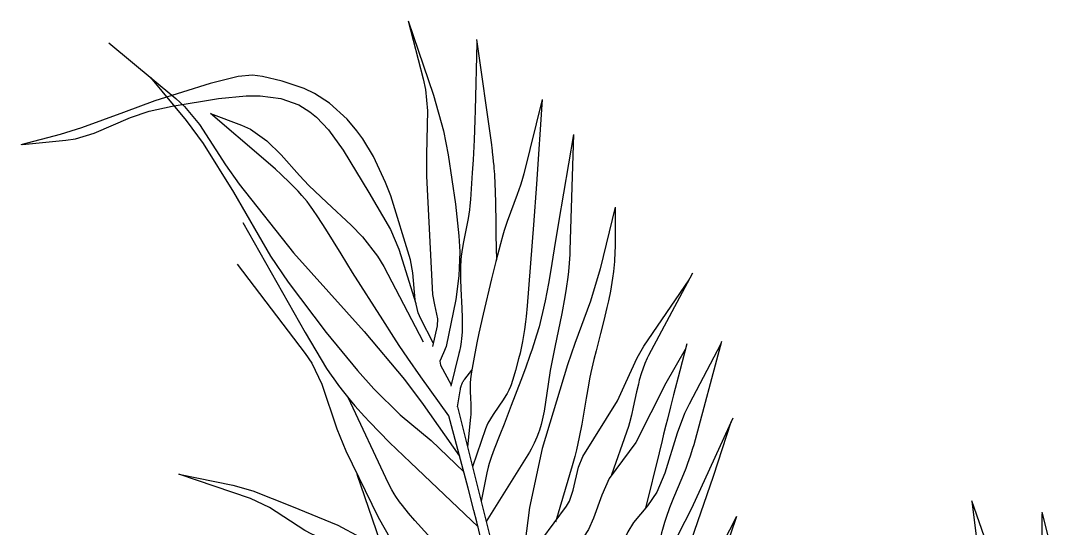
# Model space of a CAD drawing. Header units: millimetres. Extents: x 237 to 339, y 16 to 52.
# Drawn here: x 308.697 to 310.461, y 21.023 to 21.882 of the extents above; entities that cross this region are included whole.
import ezdxf

# ---------------------------------------------------------------- set-up
doc = ezdxf.new("R2010")
doc.units = ezdxf.units.MM
doc.header["$LTSCALE"] = 0.6
doc.header["$MEASUREMENT"] = 0
doc.layers.add('PALMEIRA', color=76, linetype='Continuous')

# ---------------------------------------------------------------- blocks, each defined once
blk = doc.blocks.new('palmeira-V')
at = {"layer": 'PALMEIRA', "linetype": 'Continuous'}
for points in [[(-0.03923, 1.88454), (-0.0265, 1.83543), (-0.02462, 1.82649), (-0.02294, 1.80831), (-0.02363, 1.77136), (-0.02356, 1.75293), (-0.01866, 1.65274), (-0.01701, 1.64384), (-0.01441, 1.63206), (-0.01474, 1.62622), (-0.01866, 1.60854)], [(-0.03923, 1.88454), (-0.01768, 1.82168), (-0.00934, 1.79147), (-0.00534, 1.77091), (0.00092, 1.72935), (0.00386, 1.7023), (0.00444, 1.68873), (0.00386, 1.66846), (0.0013, 1.64838), (-0.00691, 1.60854), (-0.00926, 1.60315), (-0.01237, 1.59614), (-0.01181, 1.59283), (-0.00276, 1.57607)], [(-0.29286, 1.86588), (-0.23606, 1.81873), (-0.22871, 1.81195), (-0.21592, 1.7966), (-0.19382, 1.76257), (-0.1822, 1.74605), (-0.13618, 1.6881), (-0.07644, 1.62131), (-0.04243, 1.58061), (-0.0265, 1.55943), (0.0043, 1.51587)], [(0.01898, 1.8658), (0.01757, 1.80891), (0.01733, 1.8005), (0.01667, 1.78369), (0.0158, 1.76688), (0.01514, 1.75568), (0.01365, 1.73328), (0.01315, 1.72789), (0.01269, 1.72431), (0.01153, 1.71717), (0.00743, 1.69585), (0.00628, 1.68873), (0.00582, 1.68515), (0.00551, 1.68212), (0.00514, 1.67603), (0.00503, 1.6699), (0.00508, 1.6658), (0.00538, 1.65758), (0.00628, 1.64112), (0.00658, 1.63291), (0.00658, 1.62475), (0.00643, 1.62069), (0.00602, 1.6153), (0.00571, 1.61261), (0.00511, 1.60861), (0.00433, 1.60463), (0.00386, 1.60265), (-0.00299, 1.57515)], [(0.01855, 1.86883), (0.03128, 1.77945), (0.03167, 1.77663), (0.03191, 1.77475), (0.03206, 1.7735), (0.03235, 1.77099), (0.03256, 1.76911), (0.03293, 1.76534), (0.03327, 1.76157), (0.03347, 1.75905), (0.03359, 1.75737), (0.03382, 1.75401), (0.03393, 1.75212), (0.03414, 1.74834), (0.03432, 1.74455), (0.03443, 1.74202), (0.0346, 1.73697), (0.03471, 1.73318), (0.03477, 1.73065), (0.03488, 1.72559), (0.035, 1.718), (0.03513, 1.70789), (0.0352, 1.70283), (0.03549, 1.68213)], [(-0.01795, 1.61176), (-0.02846, 1.63211), (-0.03066, 1.63726), (-0.03321, 1.64816), (-0.03527, 1.67103), (-0.03727, 1.68221), (-0.05392, 1.73623), (-0.05825, 1.74758), (-0.0686, 1.76962), (-0.07749, 1.78451), (-0.08254, 1.79144), (-0.09098, 1.80125), (-0.10582, 1.81481), (-0.11846, 1.8231), (-0.12729, 1.82726), (-0.14597, 1.83347), (-0.16257, 1.83742), (-0.17091, 1.83838), (-0.18318, 1.8374), (-0.2068, 1.83137), (-0.25369, 1.81677), (-0.28039, 1.8069), (-0.31589, 1.79376), (-0.33399, 1.78829), (-0.36728, 1.77945)], [(-0.25746, 1.83649), (-0.22725, 1.80017), (-0.21277, 1.78067), (-0.1871, 1.73927), (-0.15576, 1.68525), (-0.14094, 1.66306), (-0.10876, 1.62043), (-0.08213, 1.58828), (-0.06816, 1.57284), (-0.04608, 1.55069), (-0.01964, 1.52908), (0.00791, 1.5024)], [(-0.36576, 1.77985), (-0.32909, 1.78337), (-0.32095, 1.78464), (-0.30519, 1.78944), (-0.2744, 1.80264), (-0.25858, 1.80793), (-0.2391, 1.81227), (-0.19983, 1.81873), (-0.17637, 1.821), (-0.16456, 1.82096), (-0.14695, 1.81873), (-0.13173, 1.81326), (-0.12249, 1.80756), (-0.11681, 1.80297), (-0.1068, 1.79221), (-0.0943, 1.7749), (-0.07252, 1.73917), (-0.05407, 1.70769), (-0.04706, 1.69105), (-0.03272, 1.64518)], [(0.07437, 1.81785), (0.0587, 1.75499), (0.05709, 1.7491), (0.05589, 1.74522), (0.05327, 1.73751), (0.0448, 1.71457), (0.04223, 1.70684), (0.04107, 1.70293), (0.03903, 1.69556), (0.03514, 1.68078), (0.03146, 1.66594), (0.02443, 1.63614), (0.02073, 1.61993), (0.01898, 1.61181), (0.01658, 1.5996), (0.01452, 1.58731), (0.01365, 1.58114), (0.01332, 1.57755), (0.01323, 1.57515), (0.01328, 1.57035), (0.01351, 1.56554), (0.01385, 1.55912), (0.01394, 1.55591), (0.01384, 1.55111), (0.01365, 1.54872), (0.01106, 1.52377)], [(0.07437, 1.81785), (0.06947, 1.74615), (0.067, 1.71176), (0.06164, 1.64302), (0.06079, 1.63408), (0.06025, 1.62963), (0.05932, 1.62297), (0.05762, 1.61302), (0.05555, 1.60312), (0.05437, 1.59819), (0.05174, 1.58839), (0.05029, 1.58351), (0.04793, 1.57623), (0.04738, 1.57471), (0.04611, 1.57176), (0.04465, 1.56892), (0.04359, 1.56706), (0.0413, 1.56345), (0.03762, 1.55815), (0.03271, 1.55111), (0.03044, 1.5475), (0.02843, 1.54378), (0.02754, 1.54186), (0.02638, 1.5389), (0.01532, 1.50667)], [(-0.20668, 1.80597), (-0.18024, 1.79614), (-0.17261, 1.79265), (-0.15894, 1.78299), (-0.14675, 1.77092), (-0.13133, 1.75345), (-0.12344, 1.74507), (-0.10809, 1.7306), (-0.08743, 1.71151), (-0.07776, 1.7015), (-0.06505, 1.68523), (-0.05979, 1.67631), (-0.0265, 1.61247)], [(-0.00483, 1.55003), (-0.02846, 1.583), (-0.03952, 1.59884), (-0.04672, 1.60953), (-0.05145, 1.6167), (-0.06077, 1.63113), (-0.08623, 1.6714), (-0.09602, 1.68711), (-0.10901, 1.7081), (-0.11561, 1.71855), (-0.11981, 1.72474), (-0.12279, 1.72874), (-0.12485, 1.73136), (-0.12912, 1.73647), (-0.13245, 1.7402), (-0.13473, 1.74264), (-0.13939, 1.74743), (-0.14663, 1.75439), (-0.15157, 1.7589), (-0.16164, 1.76766), (-0.20668, 1.80597)], [(0.10081, 1.78838), (0.08808, 1.71374), (0.08449, 1.69153), (0.08134, 1.67178), (0.07965, 1.66193), (0.07683, 1.64721), (0.07469, 1.63745), (0.07353, 1.6326), (0.07165, 1.62534), (0.0696, 1.61812), (0.06849, 1.61453), (0.06585, 1.60644), (0.064, 1.60108), (0.06015, 1.59043), (0.05615, 1.57984), (0.048, 1.55873), (0.04205, 1.54283), (0.03853, 1.53374), (0.03364, 1.52166), (0.03136, 1.51558), (0.02935, 1.50942), (0.02847, 1.50631), (0.02736, 1.50158), (0.02252, 1.47777)], [(0.10081, 1.78838), (0.09787, 1.69016), (0.09773, 1.68656), (0.09728, 1.67936), (0.09661, 1.67218), (0.09605, 1.66741), (0.09472, 1.65788), (0.09355, 1.65076), (0.0909, 1.63653), (0.08503, 1.60813), (0.0822, 1.59391), (0.08121, 1.58825), (0.0795, 1.5768), (0.07727, 1.56145), (0.07594, 1.55384), (0.07434, 1.54635), (0.0734, 1.54266), (0.07198, 1.53781), (0.07119, 1.53543), (0.06989, 1.53189), (0.06766, 1.52671), (0.06505, 1.5217), (0.0636, 1.51926), (0.02684, 1.46045)], [(0.13606, 1.7266), (0.12333, 1.67454), (0.11514, 1.6471), (0.10212, 1.61111), (0.09591, 1.59302), (0.07437, 1.5223), (0.0636, 1.47221), (0.05956, 1.4414), (0.05533, 1.43312), (0.05185, 1.42997), (0.03695, 1.41986)], [(0.13606, 1.7266), (0.13606, 1.69321), (0.136, 1.68899), (0.13557, 1.68058), (0.13474, 1.67222), (0.13399, 1.66666), (0.13342, 1.66296), (0.13211, 1.65557), (0.13042, 1.64729), (0.12918, 1.64178), (0.12653, 1.63077), (0.12373, 1.61977), (0.11997, 1.60511), (0.11817, 1.59778), (0.11565, 1.58676), (0.11452, 1.58123), (0.11347, 1.57577), (0.11154, 1.56479), (0.1078, 1.54281), (0.10574, 1.53187), (0.10339, 1.521), (0.10206, 1.51561), (0.09983, 1.50757), (0.08562, 1.45993)], [(-0.17926, 1.71374), (-0.12638, 1.62043), (-0.11754, 1.60514), (-0.11296, 1.59759), (-0.10823, 1.59013), (-0.10579, 1.58645), (-0.10074, 1.57919), (-0.09812, 1.57561), (-0.09407, 1.57033), (-0.08824, 1.56318), (-0.08427, 1.55851), (-0.07613, 1.54936), (-0.07197, 1.54487), (-0.0635, 1.53605), (-0.05487, 1.5274), (-0.04904, 1.5217), (-0.03727, 1.51042), (0.02, 1.45602)], [(-0.18416, 1.67838), (-0.12638, 1.60275), (-0.12087, 1.59457), (-0.1123, 1.57682), (-0.09949, 1.53878), (-0.09211, 1.52024), (-0.06456, 1.46399), (-0.04902, 1.43675), (-0.0426, 1.42709), (-0.02839, 1.40877), (0.00142, 1.3732), (0.01463, 1.35425), (0.04607, 1.30271)], [(0.20167, 1.67071), (0.16446, 1.60098), (0.16332, 1.59876), (0.16128, 1.59423), (0.15951, 1.58959), (0.15846, 1.58645), (0.15661, 1.58006), (0.15578, 1.57683), (0.15428, 1.5703), (0.15149, 1.55714), (0.15002, 1.55059), (0.14835, 1.54411), (0.14742, 1.5409), (0.14585, 1.53615), (0.13298, 1.49991)], [(0.04114, 1.40309), (0.0636, 1.43105), (0.09493, 1.47329), (0.09736, 1.47755), (0.10061, 1.48683), (0.10503, 1.50639), (0.10864, 1.51553), (0.13802, 1.56267), (0.14531, 1.57817), (0.15476, 1.59903), (0.16054, 1.60884), (0.19874, 1.66522)], [(0.19553, 1.60606), (0.17915, 1.5775), (0.15369, 1.52741), (0.13117, 1.49696), (0.12474, 1.48282), (0.11772, 1.46318), (0.11354, 1.45374), (0.1051, 1.44065), (0.09285, 1.42366), (0.08808, 1.41446), (0.07829, 1.38106), (0.07168, 1.36311), (0.06751, 1.35454), (0.05603, 1.33446)], [(0.22563, 1.6109), (0.19873, 1.55982), (0.19494, 1.55186), (0.18879, 1.5353), (0.17817, 1.50142), (0.17131, 1.48517), (0.16363, 1.47376), (0.15179, 1.45949), (0.14683, 1.45178), (0.11452, 1.38401), (0.10755, 1.37273), (0.09811, 1.35777), (0.09493, 1.34963), (0.0871, 1.31427), (0.08556, 1.29762), (0.08443, 1.28271), (0.0827, 1.27588), (0.07956, 1.2698), (0.07731, 1.26712), (0.06529, 1.255)], [(0.19678, 1.6109), (0.19481, 1.60326), (0.19087, 1.58799), (0.18562, 1.56762), (0.18301, 1.55743), (0.18043, 1.54724), (0.17915, 1.54214), (0.1772, 1.53433), (0.17591, 1.52911), (0.17335, 1.51868), (0.16194, 1.47172)], [(0.22615, 1.61286), (0.20265, 1.52544), (0.20175, 1.52222), (0.19973, 1.51583), (0.19748, 1.50951), (0.19589, 1.50532), (0.19253, 1.49699), (0.18559, 1.48039), (0.18227, 1.47207), (0.17922, 1.46368), (0.17784, 1.45945), (0.17617, 1.45376), (0.17543, 1.45089), (0.17444, 1.44657), (0.17327, 1.43999), (0.16925, 1.41242)], [(0.00264, 1.55753), (0.00484, 1.57122), (0.005, 1.57214), (0.00509, 1.57259), (0.00525, 1.57328), (0.00551, 1.57431), (0.00571, 1.57499), (0.00581, 1.57533), (0.00598, 1.57583), (0.00623, 1.5765), (0.00636, 1.57683), (0.00656, 1.57732), (0.00689, 1.57804), (0.00721, 1.57866), (0.00738, 1.57897), (0.00764, 1.57942), (0.00807, 1.58009), (0.00852, 1.58073), (0.00876, 1.58104), (0.01471, 1.58858)], [(0.0384, 1.36599), (-0.00495, 1.42791), (-0.00673, 1.43039), (-0.01046, 1.43525), (-0.01438, 1.43998), (-0.02256, 1.4492), (-0.03365, 1.46135), (-0.03902, 1.46753), (-0.04413, 1.47387), (-0.04655, 1.47712), (-0.0496, 1.48157), (-0.05104, 1.48384), (-0.05309, 1.48733), (-0.05588, 1.49274), (-0.09003, 1.56534)], [(0.00264, 1.55753), (0.046, 1.38359), (0.04777, 1.37626), (0.05102, 1.36152), (0.05391, 1.34671), (0.05564, 1.3368), (0.05672, 1.33017), (0.05869, 1.31689), (0.06065, 1.3019), (0.06181, 1.29188), (0.06385, 1.2718), (0.06473, 1.26174), (0.0663, 1.2416), (0.06763, 1.22144), (0.06992, 1.18117), (0.07356, 1.11188), (0.07528, 1.07723), (0.07768, 1.02526), (0.07978, 0.97327), (0.0807, 0.94727)], [(0.02245, 1.44594), (0.01897, 1.46018), (0.01657, 1.46965), (0.01161, 1.48856), (-0.00483, 1.55003)], [(0.23595, 1.54804), (0.20069, 1.47142), (0.18363, 1.43792), (0.15888, 1.39424), (0.14683, 1.37222), (0.11698, 1.31449), (0.10375, 1.2848), (0.08906, 1.24159), (0.0843, 1.22522), (0.08024, 1.21801), (0.06865, 1.20416)], [(0.06954, 1.18818), (0.08514, 1.20721), (0.1155, 1.24355), (0.13993, 1.27618), (0.15075, 1.29364), (0.16258, 1.31711), (0.16916, 1.33324), (0.18013, 1.36633), (0.18697, 1.39256), (0.1955, 1.42764), (0.20069, 1.4449), (0.2193, 1.49893), (0.23442, 1.54473)], [(-0.23355, 1.50057), (-0.18765, 1.49118), (-0.17079, 1.48638), (-0.13801, 1.47333), (-0.09888, 1.45726), (-0.07993, 1.44702), (-0.06902, 1.4378), (-0.06326, 1.43023), (-0.05464, 1.4132), (-0.04758, 1.39217), (-0.03921, 1.36398), (-0.03403, 1.35025), (-0.02795, 1.33612)], [(-0.09178, 1.4029), (-0.09211, 1.42823), (-0.09295, 1.43254), (-0.09429, 1.43502), (-0.09849, 1.43918), (-0.1074, 1.44404), (-0.12082, 1.44958), (-0.12677, 1.45266), (-0.15666, 1.4724), (-0.17267, 1.4799), (-0.23355, 1.50057)], [(-0.0828, 1.50061), (-0.05979, 1.434), (-0.05164, 1.41607), (-0.03801, 1.39338), (-0.03139, 1.38194), (0.01463, 1.29551), (0.0179, 1.28843), (0.02289, 1.27341), (0.02887, 1.25311), (0.03274, 1.24352), (0.04107, 1.23068), (0.05378, 1.21639)], [(0.41369, 1.1161), (0.41811, 1.14055), (0.42436, 1.17564), (0.42606, 1.19311), (0.42623, 1.22826), (0.4261, 1.24978), (0.42571, 1.27846), (0.42623, 1.2928), (0.42943, 1.31838), (0.43588, 1.35222), (0.43873, 1.36923), (0.445, 1.40683), (0.44497, 1.42562), (0.43842, 1.47732)], [(0.4381, 1.47825), (0.45059, 1.44191), (0.45417, 1.42982), (0.45853, 1.40497), (0.46003, 1.37953), (0.45872, 1.32851), (0.45424, 1.26501), (0.45059, 1.23328), (0.44707, 1.20949), (0.43748, 1.16248), (0.43316, 1.15134), (0.42628, 1.13689), (0.42436, 1.12927), (0.42323, 1.1202)], [(0.23889, 1.46474), (0.186, 1.36161), (0.15467, 1.29875), (0.14052, 1.2687), (0.11452, 1.20741), (0.10614, 1.18358), (0.09395, 1.13472), (0.09241, 1.12043), (0.09212, 1.10109), (0.09101, 1.0915), (0.08718, 1.07878), (0.08318, 1.07382), (0.07573, 1.06786)], [(0.23889, 1.46474), (0.21832, 1.40385), (0.21669, 1.39908), (0.21558, 1.3959), (0.21335, 1.38956), (0.21036, 1.3811), (0.20888, 1.37686), (0.20742, 1.37262), (0.2067, 1.3705), (0.20529, 1.36624), (0.2046, 1.36411), (0.20359, 1.36091), (0.20272, 1.35805), (0.20229, 1.35662), (0.20166, 1.35447), (0.20076, 1.35124), (0.20018, 1.34908), (0.19989, 1.348), (0.19948, 1.34637), (0.19894, 1.3442), (0.19868, 1.34311), (0.1983, 1.34148), (0.19776, 1.33902), (0.18495, 1.27937)], [(0.46887, 1.13695), (0.47246, 1.1606), (0.47359, 1.17162), (0.47433, 1.19381), (0.47443, 1.21135), (0.47431, 1.23476), (0.47496, 1.24643), (0.4862, 1.32161), (0.49245, 1.37487), (0.49653, 1.412), (0.49744, 1.43063), (0.49774, 1.46704)], [(0.49744, 1.46822), (0.50681, 1.43126), (0.51069, 1.4098), (0.51368, 1.3661), (0.51477, 1.33059), (0.51431, 1.31284), (0.51144, 1.27971), (0.5084, 1.25773), (0.50057, 1.21385), (0.49738, 1.19963), (0.4887, 1.17188), (0.48482, 1.1647), (0.47886, 1.15555), (0.47683, 1.15058), (0.47355, 1.13853)]]:
    blk.add_lwpolyline(points, dxfattribs=at)

msp = doc.modelspace()

# ---------------------------------------------------------------- block references
at = {"layer": 'PALMEIRA', "xscale": 2, "yscale": 2}
msp.add_blockref('palmeira-V', (309.4313, 18.1132), dxfattribs=at)

doc.saveas('drawing.dxf')
